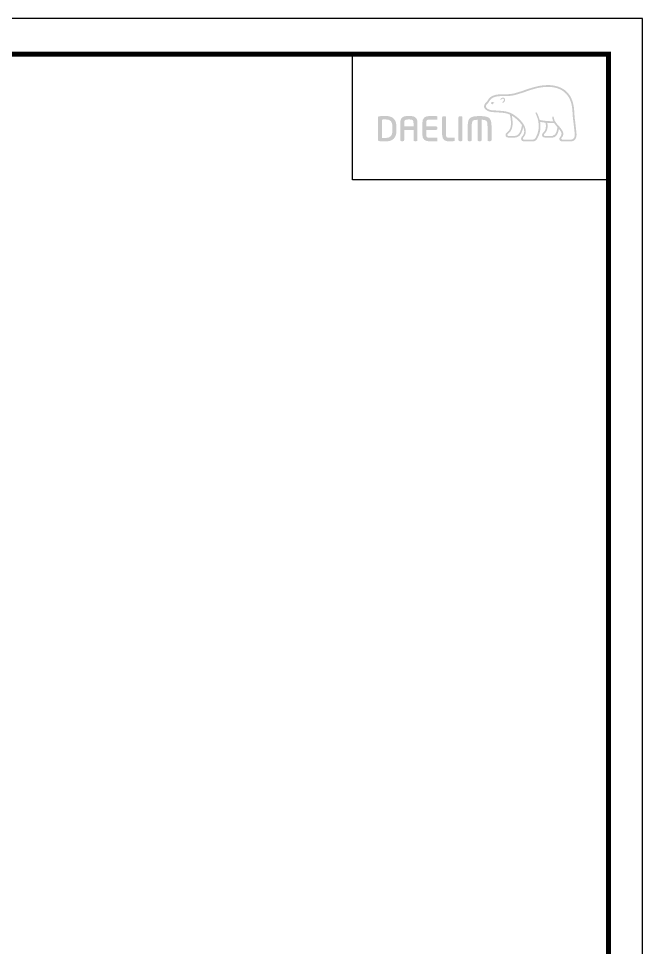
# Model space of a CAD drawing. Extents: x 2474 to 3422, y 0 to 695.
# Drawn here: x 3139.5 to 3422, y 273.7 to 694.5 of the extents above; entities that cross this region are included whole.
import ezdxf

# ---------------------------------------------------------------- set-up
doc = ezdxf.new("R2010")
doc.units = 0
doc.header["$LTSCALE"] = 10
doc.header["$MEASUREMENT"] = 0
doc.layers.get('0').update_dxf_attribs({"linetype": 'CONTINUOUS'})

msp = doc.modelspace()

# ---------------------------------------------------------------- hatches: boundary and pattern name
h = msp.add_hatch(color=5)
edge = h.paths.add_edge_path()
edge.add_spline(control_points=[(3388.19, 660.86), (3384.8, 664.67), (3379.51, 664.71), (3375.66, 664.07)], knot_values=[4, 4, 4, 4, 5, 5, 5, 5], degree=3, periodic=0)
edge.add_spline(control_points=[(3375.66, 664.07), (3373.32, 663.68), (3371.05, 662.91), (3368.86, 662.17)], knot_values=[5, 5, 5, 5, 6, 6, 6, 6], degree=3, periodic=0)
edge.add_spline(control_points=[(3368.86, 662.17), (3367.05, 661.54), (3365.15, 660.9), (3363.26, 660.48)], knot_values=[6, 6, 6, 6, 7, 7, 7, 7], degree=3, periodic=0)
edge.add_spline(control_points=[(3363.26, 660.48), (3361.95, 660.21), (3360.29, 660.2), (3358.83, 660.19)], knot_values=[7, 7, 7, 7, 8, 8, 8, 8], degree=3, periodic=0)
edge.add_spline(control_points=[(3358.83, 660.19), (3358.83, 660.19), (3357.44, 660.17), (3357.44, 660.17)], knot_values=[8.00001, 8.00001, 8.00001, 8.00001, 9, 9, 9, 9], degree=3, periodic=0)
edge.add_spline(control_points=[(3357.44, 660.17), (3354.7, 660.1), (3352.83, 659.16), (3351.9, 657.36)], knot_values=[9, 9, 9, 9, 10, 10, 10, 10], degree=3, periodic=0)
edge.add_spline(control_points=[(3351.9, 657.36), (3351.9, 657.36), (3351.85, 657.28), (3351.85, 657.28)], knot_values=[10.00001, 10.00001, 10.00001, 10.00001, 11, 11, 11, 11], degree=3, periodic=0)
edge.add_spline(control_points=[(3351.85, 657.28), (3351.7, 657.02), (3351.5, 656.79), (3351.26, 656.57)], knot_values=[11, 11, 11, 11, 12, 12, 12, 12], degree=3, periodic=0)
edge.add_spline(control_points=[(3351.26, 656.57), (3351.01, 656.32), (3350.75, 656.07), (3350.57, 655.74)], knot_values=[12, 12, 12, 12, 13, 13, 13, 13], degree=3, periodic=0)
edge.add_spline(control_points=[(3350.57, 655.74), (3350.22, 655.13), (3350.19, 654.5), (3350.49, 653.93)], knot_values=[13, 13, 13, 13, 14, 14, 14, 14], degree=3, periodic=0)
edge.add_spline(control_points=[(3350.49, 653.93), (3351.07, 652.83), (3352.73, 652.25), (3353.72, 652.17), (3353.72, 652.17), (3355.19, 652.08), (3355.19, 652.08)], knot_values=[14, 14, 14, 14, 15, 15, 15, 16, 16, 16, 16], degree=3, periodic=0)
edge.add_spline(control_points=[(3355.19, 652.08), (3356.75, 651.99), (3358.7, 651.88), (3359.86, 651.67)], knot_values=[16, 16, 16, 16, 17, 17, 17, 17], degree=3, periodic=0)
edge.add_spline(control_points=[(3359.86, 651.67), (3360.59, 651.54), (3361.3, 651.31), (3361.95, 651.01)], knot_values=[17, 17, 17, 17, 18, 18, 18, 18], degree=3, periodic=0)
edge.add_spline(control_points=[(3361.95, 651.01), (3361.99, 650.94), (3362.57, 648.8), (3362.45, 646.44)], knot_values=[18, 18, 18, 18, 19, 19, 19, 19], degree=3, periodic=0)
edge.add_spline(control_points=[(3362.45, 646.44), (3362.35, 644.29), (3361.39, 643.55), (3360.72, 643)], knot_values=[19, 19, 19, 19, 20, 20, 20, 20], degree=3, periodic=0)
edge.add_spline(control_points=[(3360.72, 643), (3360.71, 642.99), (3360.05, 642.48), (3360.01, 641.84)], knot_values=[20, 20, 20, 20, 21, 21, 21, 21], degree=3, periodic=0)
edge.add_spline(control_points=[(3360.01, 641.84), (3359.97, 641.49), (3360.07, 641.18), (3360.27, 640.97)], knot_values=[21, 21, 21, 21, 22, 22, 22, 22], degree=3, periodic=0)
edge.add_spline(control_points=[(3360.27, 640.97), (3360.5, 640.72), (3360.84, 640.6), (3361.28, 640.6), (3361.28, 640.6), (3364.25, 640.6), (3364.25, 640.6)], knot_values=[22, 22, 22, 22, 23, 23, 23, 24, 24, 24, 24], degree=3, periodic=0)
edge.add_spline(control_points=[(3364.25, 640.6), (3366.69, 640.6), (3367.72, 643.44), (3367.97, 645.43)], knot_values=[24, 24, 24, 24, 25, 25, 25, 25], degree=3, periodic=0)
edge.add_spline(control_points=[(3367.97, 645.43), (3368.69, 644.01), (3368.68, 642.4), (3367.76, 641.38)], knot_values=[25, 25, 25, 25, 26, 26, 26, 26], degree=3, periodic=0)
edge.add_spline(control_points=[(3367.76, 641.38), (3367.76, 641.38), (3366.97, 640.65), (3367.06, 639.95)], knot_values=[26.00001, 26.00001, 26.00001, 26.00001, 27, 27, 27, 27], degree=3, periodic=0)
edge.add_spline(control_points=[(3367.06, 639.95), (3367.13, 639.2), (3367.75, 638.91), (3368.25, 638.91), (3368.25, 638.91), (3372.48, 638.91), (3372.48, 638.91)], knot_values=[27, 27, 27, 27, 28, 28, 28, 29, 29, 29, 29], degree=3, periodic=0)
edge.add_spline(control_points=[(3372.48, 638.91), (3373.23, 638.91), (3373.82, 639.25), (3374.22, 639.89)], knot_values=[29, 29, 29, 29, 30, 30, 30, 30], degree=3, periodic=0)
edge.add_spline(control_points=[(3374.22, 639.89), (3375.95, 642.74), (3376.03, 645.54), (3375.66, 647.73)], knot_values=[30, 30, 30, 30, 31, 31, 31, 31], degree=3, periodic=0)
edge.add_spline(control_points=[(3375.66, 647.73), (3376.17, 647.62), (3377.04, 647.46), (3378.09, 647.35)], knot_values=[31, 31, 31, 31, 32, 32, 32, 32], degree=3, periodic=0)
edge.add_spline(control_points=[(3378.09, 647.35), (3378.15, 647.05), (3378.27, 646.39), (3378.27, 646.39)], knot_values=[32, 32, 32, 32, 33, 33, 33, 33], degree=3, periodic=0)
edge.add_spline(control_points=[(3378.27, 646.39), (3378.3, 646.13), (3378.3, 645.91), (3378.3, 645.69)], knot_values=[33, 33, 33, 33, 34, 34, 34, 34], degree=3, periodic=0)
edge.add_spline(control_points=[(3378.3, 645.69), (3378.3, 644.05), (3377.57, 643.34), (3377.16, 642.94)], knot_values=[34, 34, 34, 34, 35, 35, 35, 35], degree=3, periodic=0)
edge.add_spline(control_points=[(3377.16, 642.94), (3377.15, 642.94), (3376.59, 642.38), (3376.53, 641.9)], knot_values=[35, 35, 35, 35, 36, 36, 36, 36], degree=3, periodic=0)
edge.add_spline(control_points=[(3376.53, 641.9), (3376.53, 641.9), (3376.41, 641.41), (3376.83, 640.98)], knot_values=[36.00001, 36.00001, 36.00001, 36.00001, 37, 37, 37, 37], degree=3, periodic=0)
edge.add_spline(control_points=[(3376.83, 640.98), (3377.07, 640.73), (3377.45, 640.6), (3377.95, 640.6), (3377.95, 640.6), (3381.23, 640.6), (3381.23, 640.6)], knot_values=[37, 37, 37, 37, 38, 38, 38, 39, 39, 39, 39], degree=3, periodic=0)
edge.add_spline(control_points=[(3381.23, 640.6), (3383.33, 640.6), (3383.97, 643.2), (3384.18, 644.53)], knot_values=[39, 39, 39, 39, 40, 40, 40, 40], degree=3, periodic=0)
edge.add_spline(control_points=[(3384.18, 644.53), (3384.56, 644.06), (3384.98, 643.49), (3385.24, 642.94)], knot_values=[40, 40, 40, 40, 41, 41, 41, 41], degree=3, periodic=0)
edge.add_spline(control_points=[(3385.24, 642.94), (3385.41, 642.57), (3385.44, 642.16), (3385.31, 641.77)], knot_values=[41, 41, 41, 41, 42, 42, 42, 42], degree=3, periodic=0)
edge.add_spline(control_points=[(3385.31, 641.77), (3385.1, 641.08), (3384.21, 640.58), (3384.4, 639.74)], knot_values=[42, 42, 42, 42, 43, 43, 43, 43], degree=3, periodic=0)
edge.add_spline(control_points=[(3384.4, 639.74), (3384.55, 639.1), (3385.09, 638.91), (3385.65, 638.91), (3385.65, 638.91), (3389.86, 638.91), (3389.86, 638.91)], knot_values=[43, 43, 43, 43, 44, 44, 44, 45, 45, 45, 45], degree=3, periodic=0)
edge.add_spline(control_points=[(3389.86, 638.91), (3389.89, 638.91), (3390.74, 638.9), (3391.41, 639.62)], knot_values=[45, 45, 45, 45, 46, 46, 46, 46], degree=3, periodic=0)
edge.add_spline(control_points=[(3391.41, 639.62), (3392.05, 640.3), (3392.29, 641.31), (3392.14, 642.72)], knot_values=[46, 46, 46, 46, 47, 47, 47, 47], degree=3, periodic=0)
edge.add_spline(control_points=[(3392.14, 642.72), (3392.14, 642.72), (3391.51, 648.24), (3391.51, 648.24)], knot_values=[0, 0, 0, 0, 1, 1, 1, 1], degree=3, periodic=0)
edge.add_spline(control_points=[(3391.51, 648.24), (3391.27, 649.84), (3391.24, 650.7), (3391.2, 651.55), (3391.2, 651.55), (3391.04, 653.72), (3391.04, 653.72)], knot_values=[1, 1, 1, 1, 2, 2, 2, 3, 3, 3, 3], degree=3, periodic=0)
edge.add_spline(control_points=[(3391.04, 653.72), (3390.72, 656.7), (3389.76, 659.1), (3388.19, 660.86)], knot_values=[3, 3, 3, 3, 4, 4, 4, 4], degree=3, periodic=0)
edge = h.paths.add_edge_path(flags=16)
edge.add_spline(control_points=[(3363.43, 659.7), (3365.38, 660.12), (3367.29, 660.77), (3369.13, 661.4)], knot_values=[31, 31, 31, 31, 32, 32, 32, 32], degree=3, periodic=0)
edge.add_spline(control_points=[(3369.13, 661.4), (3371.28, 662.14), (3373.51, 662.9), (3375.8, 663.28)], knot_values=[32, 32, 32, 32, 33, 33, 33, 33], degree=3, periodic=0)
edge.add_spline(control_points=[(3375.8, 663.28), (3379.44, 663.88), (3384.44, 663.85), (3387.58, 660.32)], knot_values=[33, 33, 33, 33, 34, 34, 34, 34], degree=3, periodic=0)
edge.add_spline(control_points=[(3387.58, 660.32), (3389.03, 658.69), (3389.93, 656.44), (3390.23, 653.64), (3390.23, 653.64), (3390.39, 651.51), (3390.39, 651.51)], knot_values=[34, 34, 34, 34, 35, 35, 35, 36, 36, 36, 36], degree=3, periodic=0)
edge.add_spline(control_points=[(3390.39, 651.51), (3390.43, 650.65), (3390.48, 649.76), (3390.7, 648.13), (3390.7, 648.13), (3391.33, 642.63), (3391.33, 642.63)], knot_values=[36, 36, 36, 36, 37, 37, 37, 38, 38, 38, 38], degree=3, periodic=0)
edge.add_spline(control_points=[(3391.33, 642.63), (3391.44, 641.49), (3391.27, 640.67), (3390.83, 640.18)], knot_values=[38, 38, 38, 38, 39, 39, 39, 39], degree=3, periodic=0)
edge.add_spline(control_points=[(3390.83, 640.18), (3390.42, 639.72), (3389.89, 639.71), (3389.86, 639.71), (3389.86, 639.71), (3385.72, 639.71), (3385.72, 639.71)], knot_values=[0, 0, 0, 0, 1, 1, 1, 2, 2, 2, 2], degree=3, periodic=0)
edge.add_spline(control_points=[(3385.72, 639.71), (3385.46, 639.71), (3385.27, 639.82), (3385.27, 640.12)], knot_values=[2, 2, 2, 2, 3, 3, 3, 3], degree=3, periodic=0)
edge.add_spline(control_points=[(3385.27, 640.12), (3385.27, 640.55), (3385.82, 640.91), (3386.03, 641.46)], knot_values=[3, 3, 3, 3, 4, 4, 4, 4], degree=3, periodic=0)
edge.add_spline(control_points=[(3386.03, 641.46), (3386.26, 642.06), (3386.24, 642.71), (3385.97, 643.29)], knot_values=[4, 4, 4, 4, 5, 5, 5, 5], degree=3, periodic=0)
edge.add_spline(control_points=[(3385.97, 643.29), (3385.48, 644.33), (3384.74, 645.15), (3384.04, 645.95)], knot_values=[5, 5, 5, 5, 6, 6, 6, 6], degree=3, periodic=0)
edge.add_spline(control_points=[(3384.04, 645.95), (3383.03, 647.08), (3381.95, 648.16), (3381.88, 649.71)], knot_values=[6, 6, 6, 6, 7, 7, 7, 7], degree=3, periodic=0)
edge.add_spline(control_points=[(3381.88, 649.71), (3381.86, 649.93), (3381.77, 650.15), (3381.54, 650.14)], knot_values=[7, 7, 7, 7, 8, 8, 8, 8], degree=3, periodic=0)
edge.add_spline(control_points=[(3381.54, 650.14), (3381.32, 650.13), (3381.17, 649.93), (3381.18, 649.65)], knot_values=[8, 8, 8, 8, 9, 9, 9, 9], degree=3, periodic=0)
edge.add_spline(control_points=[(3381.18, 649.65), (3381.23, 649.06), (3381.38, 648.52), (3381.59, 648.03)], knot_values=[9, 9, 9, 9, 10, 10, 10, 10], degree=3, periodic=0)
edge.add_spline(control_points=[(3381.59, 648.03), (3378.86, 647.91), (3376.12, 648.45), (3375.47, 648.59)], knot_values=[10, 10, 10, 10, 11, 11, 11, 11], degree=3, periodic=0)
edge.add_spline(control_points=[(3375.47, 648.59), (3374.99, 650.54), (3374.2, 651.8), (3374.19, 651.83)], knot_values=[11, 11, 11, 11, 12, 12, 12, 12], degree=3, periodic=0)
edge.add_spline(control_points=[(3374.19, 651.83), (3374.07, 652.03), (3373.86, 652.09), (3373.71, 652)], knot_values=[12, 12, 12, 12, 13, 13, 13, 13], degree=3, periodic=0)
edge.add_spline(control_points=[(3373.71, 652), (3373.55, 651.9), (3373.51, 651.67), (3373.63, 651.48)], knot_values=[13, 13, 13, 13, 14, 14, 14, 14], degree=3, periodic=0)
edge.add_spline(control_points=[(3373.63, 651.48), (3373.66, 651.42), (3376.91, 645.91), (3373.53, 640.3)], knot_values=[14, 14, 14, 14, 15, 15, 15, 15], degree=3, periodic=0)
edge.add_spline(control_points=[(3373.53, 640.3), (3373.29, 639.9), (3372.95, 639.71), (3372.48, 639.71), (3372.48, 639.71), (3368.27, 639.71), (3368.27, 639.71)], knot_values=[15, 15, 15, 15, 16, 16, 16, 17, 17, 17, 17], degree=3, periodic=0)
edge.add_spline(control_points=[(3368.27, 639.71), (3368.1, 639.71), (3367.84, 639.83), (3367.84, 640.12)], knot_values=[17, 17, 17, 17, 18, 18, 18, 18], degree=3, periodic=0)
edge.add_spline(control_points=[(3367.84, 640.12), (3367.84, 640.41), (3368.25, 640.84), (3368.25, 640.84)], knot_values=[18, 18, 18, 18, 19, 19, 19, 19], degree=3, periodic=0)
edge.add_spline(control_points=[(3368.25, 640.84), (3369.94, 642.74), (3369.09, 645.69), (3367.45, 647.64)], knot_values=[19, 19, 19, 19, 20, 20, 20, 20], degree=3, periodic=0)
edge.add_spline(control_points=[(3367.45, 647.64), (3365.87, 649.52), (3363.29, 651.88), (3359.99, 652.47)], knot_values=[20, 20, 20, 20, 21, 21, 21, 21], degree=3, periodic=0)
edge.add_spline(control_points=[(3359.99, 652.47), (3358.8, 652.68), (3356.82, 652.8), (3355.23, 652.89), (3355.23, 652.89), (3353.78, 652.97), (3353.78, 652.97)], knot_values=[21, 21, 21, 21, 22, 22, 22, 23, 23, 23, 23], degree=3, periodic=0)
edge.add_spline(control_points=[(3353.78, 652.97), (3352.97, 653.04), (3351.63, 653.53), (3351.21, 654.31)], knot_values=[23, 23, 23, 23, 24, 24, 24, 24], degree=3, periodic=0)
edge.add_spline(control_points=[(3351.21, 654.31), (3351.03, 654.63), (3351.05, 654.97), (3351.29, 655.33)], knot_values=[24, 24, 24, 24, 25, 25, 25, 25], degree=3, periodic=0)
edge.add_spline(control_points=[(3351.29, 655.33), (3351.42, 655.57), (3351.63, 655.78), (3351.85, 656)], knot_values=[25, 25, 25, 25, 26, 26, 26, 26], degree=3, periodic=0)
edge.add_spline(control_points=[(3351.85, 656), (3352.1, 656.26), (3352.35, 656.52), (3352.56, 656.88)], knot_values=[26, 26, 26, 26, 27, 27, 27, 27], degree=3, periodic=0)
edge.add_spline(control_points=[(3352.56, 656.88), (3352.56, 656.88), (3352.62, 656.99), (3352.62, 656.99)], knot_values=[27.00001, 27.00001, 27.00001, 27.00001, 28, 28, 28, 28], degree=3, periodic=0)
edge.add_spline(control_points=[(3352.62, 656.99), (3353.42, 658.51), (3355.04, 659.3), (3357.47, 659.37)], knot_values=[28, 28, 28, 28, 29, 29, 29, 29], degree=3, periodic=0)
edge.add_spline(control_points=[(3357.47, 659.37), (3357.47, 659.37), (3358.83, 659.38), (3358.83, 659.38)], knot_values=[29.00001, 29.00001, 29.00001, 29.00001, 30, 30, 30, 30], degree=3, periodic=0)
edge.add_spline(control_points=[(3358.83, 659.38), (3360.32, 659.39), (3362.03, 659.4), (3363.43, 659.7)], knot_values=[30, 30, 30, 30, 31, 31, 31, 31], degree=3, periodic=0)
edge = h.paths.add_edge_path(flags=0)
edge.add_spline(control_points=[(3359.42, 658.56), (3359.7, 658.35), (3359.88, 658.04), (3359.84, 657.66)], knot_values=[8, 8, 8, 8, 9, 9, 9, 9], degree=3, periodic=0)
edge.add_spline(control_points=[(3359.84, 657.66), (3359.78, 657.12), (3359.31, 656.53), (3358.96, 656.35)], knot_values=[7, 7, 7, 7, 8, 8, 8, 8], degree=3, periodic=0)
edge.add_spline(control_points=[(3358.96, 656.35), (3358.83, 656.31), (3358.67, 656.33), (3358.63, 656.46)], knot_values=[6, 6, 6, 6, 7, 7, 7, 7], degree=3, periodic=0)
edge.add_spline(control_points=[(3358.63, 656.46), (3358.57, 656.58), (3358.64, 656.73), (3358.76, 656.8)], knot_values=[5, 5, 5, 5, 6, 6, 6, 6], degree=3, periodic=0)
edge.add_spline(control_points=[(3358.76, 656.8), (3358.96, 656.92), (3359.25, 657.31), (3359.29, 657.65)], knot_values=[4, 4, 4, 4, 5, 5, 5, 5], degree=3, periodic=0)
edge.add_spline(control_points=[(3359.29, 657.65), (3359.31, 657.85), (3359.25, 658.01), (3359.09, 658.13)], knot_values=[3, 3, 3, 3, 4, 4, 4, 4], degree=3, periodic=0)
edge.add_spline(control_points=[(3359.09, 658.13), (3358.65, 658.44), (3358.15, 657.84), (3358.1, 657.79)], knot_values=[2, 2, 2, 2, 3, 3, 3, 3], degree=3, periodic=0)
edge.add_spline(control_points=[(3358.1, 657.79), (3358, 657.69), (3357.84, 657.66), (3357.76, 657.75)], knot_values=[1, 1, 1, 1, 2, 2, 2, 2], degree=3, periodic=0)
edge.add_spline(control_points=[(3357.76, 657.75), (3357.64, 657.84), (3357.66, 658), (3357.76, 658.11)], knot_values=[0, 0, 0, 0, 1, 1, 1, 1], degree=3, periodic=0)
edge.add_spline(control_points=[(3357.76, 658.11), (3358.02, 658.4), (3358.76, 659.02), (3359.42, 658.56)], knot_values=[9, 9, 9, 9, 10, 10, 10, 10], degree=3, periodic=0)
edge = h.paths.add_edge_path(flags=16)
edge.add_spline(control_points=[(3363.21, 646.41), (3363.29, 648.11), (3363.04, 649.67), (3362.85, 650.54), (3362.85, 650.54), (3365.5, 649.02), (3367.43, 646.31)], knot_values=[5, 5, 5, 5, 6, 6, 6, 7, 7, 7, 7], degree=3, periodic=0)
edge.add_spline(control_points=[(3367.43, 646.31), (3367.29, 645.15), (3366.64, 641.36), (3364.25, 641.36), (3364.25, 641.36), (3361.28, 641.36), (3361.28, 641.36)], knot_values=[0, 0, 0, 0, 1, 1, 1, 2, 2, 2, 2], degree=3, periodic=0)
edge.add_spline(control_points=[(3361.28, 641.36), (3361.05, 641.36), (3360.8, 641.54), (3360.8, 641.83)], knot_values=[2, 2, 2, 2, 3, 3, 3, 3], degree=3, periodic=0)
edge.add_spline(control_points=[(3360.8, 641.83), (3360.8, 642.11), (3361.17, 642.4), (3361.21, 642.41)], knot_values=[3, 3, 3, 3, 4, 4, 4, 4], degree=3, periodic=0)
edge.add_spline(control_points=[(3361.21, 642.41), (3361.95, 643.01), (3363.08, 643.92), (3363.21, 646.41)], knot_values=[4, 4, 4, 4, 5, 5, 5, 5], degree=3, periodic=0)
edge = h.paths.add_edge_path(flags=0)
edge.add_spline(control_points=[(3354.87, 656.52), (3354.87, 656.52), (3354.97, 656.48), (3354.83, 656.32)], knot_values=[1.00001, 1.00001, 1.00001, 1.00001, 2, 2, 2, 2], degree=3, periodic=0)
edge.add_spline(control_points=[(3354.83, 656.32), (3354.47, 655.81), (3354.11, 655.7), (3354.11, 655.7)], knot_values=[2, 2, 2, 2, 2.99999, 2.99999, 2.99999, 2.99999], degree=3, periodic=0)
edge.add_spline(control_points=[(3354.11, 655.7), (3354.11, 655.7), (3353.84, 655.61), (3353.69, 655.79)], knot_values=[3.00001, 3.00001, 3.00001, 3.00001, 4, 4, 4, 4], degree=3, periodic=0)
edge.add_spline(control_points=[(3353.69, 655.79), (3353.38, 656.15), (3353.37, 656.35), (3353.37, 656.35), (3353.37, 656.35), (3353.34, 656.5), (3353.49, 656.54)], knot_values=[4, 4, 4, 4, 5, 5, 5, 6, 6, 6, 6], degree=3, periodic=0)
edge.add_spline(control_points=[(3354.87, 656.52), (3354.11, 656.82), (3353.49, 656.54), (3353.49, 656.54)], knot_values=[0.00001, 0.00001, 0.00001, 0.00001, 1, 1, 1, 1], degree=3, periodic=0)
edge = h.paths.add_edge_path(flags=16)
edge.add_spline(control_points=[(3378.9, 647.29), (3379.83, 647.22), (3380.99, 647.18), (3381.99, 647.24)], knot_values=[6, 6, 6, 6, 7, 7, 7, 7], degree=3, periodic=0)
edge.add_spline(control_points=[(3381.99, 647.24), (3382.37, 646.64), (3383, 645.89), (3383.49, 645.33)], knot_values=[7, 7, 7, 7, 8, 8, 8, 8], degree=3, periodic=0)
edge.add_spline(control_points=[(3383.49, 645.33), (3383.48, 645.28), (3383.23, 641.36), (3381.23, 641.36)], knot_values=[9, 9, 9, 9, 10, 10, 10, 10], degree=3, periodic=0)
edge.add_spline(control_points=[(3381.23, 641.36), (3381.23, 641.36), (3377.85, 641.36), (3377.85, 641.36)], knot_values=[0, 0, 0, 0, 1, 1, 1, 1], degree=3, periodic=0)
edge.add_spline(control_points=[(3377.85, 641.36), (3377.59, 641.36), (3377.39, 641.57), (3377.39, 641.83)], knot_values=[1, 1, 1, 1, 2, 2, 2, 2], degree=3, periodic=0)
edge.add_spline(control_points=[(3377.39, 641.83), (3377.39, 642.08), (3377.67, 642.39), (3377.69, 642.4)], knot_values=[2, 2, 2, 2, 3, 3, 3, 3], degree=3, periodic=0)
edge.add_spline(control_points=[(3377.69, 642.4), (3378.38, 643.07), (3379.08, 643.98), (3379.08, 645.68)], knot_values=[3, 3, 3, 3, 4, 4, 4, 4], degree=3, periodic=0)
edge.add_spline(control_points=[(3379.08, 645.68), (3379.08, 645.92), (3379.07, 646.19), (3379.03, 646.47)], knot_values=[4, 4, 4, 4, 5, 5, 5, 5], degree=3, periodic=0)
edge.add_spline(control_points=[(3379.03, 646.47), (3379.03, 646.47), (3378.94, 646.96), (3378.9, 647.29)], knot_values=[5.00001, 5.00001, 5.00001, 5.00001, 6, 6, 6, 6], degree=3, periodic=0)
h = msp.add_hatch(color=5)
edge = h.paths.add_edge_path()
edge.add_spline(control_points=[(3310.58, 645.62), (3310.58, 648.74), (3308.92, 650.39), (3305.78, 650.39)], knot_values=[7, 7, 7, 7, 8, 8, 8, 8], degree=3, periodic=0)
edge.add_spline(control_points=[(3305.78, 650.39), (3304.63, 650.39), (3303.17, 650.32), (3302.69, 650.24)], knot_values=[0, 0, 0, 0, 1, 1, 1, 1], degree=3, periodic=0)
edge.add_spline(control_points=[(3302.69, 650.24), (3302.4, 650.19), (3302.2, 649.97), (3302.2, 649.67), (3302.2, 649.67), (3302.2, 639.59), (3302.2, 639.59)], knot_values=[1, 1, 1, 1, 2, 2, 2, 3, 3, 3, 3], degree=3, periodic=0)
edge.add_spline(control_points=[(3302.2, 639.59), (3302.2, 639.28), (3302.4, 639.07), (3302.71, 639)], knot_values=[3, 3, 3, 3, 4, 4, 4, 4], degree=3, periodic=0)
edge.add_spline(control_points=[(3302.71, 639), (3303.17, 638.94), (3304.62, 638.87), (3305.78, 638.87)], knot_values=[4, 4, 4, 4, 5, 5, 5, 5], degree=3, periodic=0)
edge.add_spline(control_points=[(3305.78, 638.87), (3308.92, 638.87), (3310.58, 640.52), (3310.58, 643.63), (3310.58, 643.63), (3310.58, 645.62), (3310.58, 645.62)], knot_values=[5, 5, 5, 5, 6, 6, 6, 7, 7, 7, 7], degree=3, periodic=0)
edge = h.paths.add_edge_path(flags=16)
edge.add_spline(control_points=[(3305.77, 648.83), (3307.86, 648.83), (3308.79, 647.84), (3308.79, 645.62), (3308.79, 645.62), (3308.79, 645.13), (3308.79, 644.63)], knot_values=[4, 4, 4, 4, 5, 5, 5, 5.5, 5.5, 5.5, 5.5], degree=3, periodic=0)
edge.add_spline(control_points=[(3308.79, 644.63), (3308.79, 644.13), (3308.79, 643.63), (3308.79, 643.63)], knot_values=[5.5, 5.5, 5.5, 5.5, 6, 6, 6, 6], degree=3, periodic=0)
edge.add_spline(control_points=[(3308.79, 643.63), (3308.79, 641.47), (3307.8, 640.42), (3305.78, 640.42)], knot_values=[0, 0, 0, 0, 1, 1, 1, 1], degree=3, periodic=0)
edge.add_spline(control_points=[(3305.78, 640.42), (3305.78, 640.42), (3304.38, 640.44), (3304.02, 640.46), (3304.02, 640.46), (3304.02, 648.75), (3304.02, 648.75)], knot_values=[1.00001, 1.00001, 1.00001, 1.00001, 2, 2, 2, 3, 3, 3, 3], degree=3, periodic=0)
edge.add_spline(control_points=[(3304.02, 648.75), (3304.75, 648.82), (3305.77, 648.83), (3305.77, 648.83)], knot_values=[3, 3, 3, 3, 4, 4, 4, 4], degree=3, periodic=0)
h = msp.add_hatch(color=5)
edge = h.paths.add_edge_path()
edge.add_spline(control_points=[(3320.14, 647.14), (3320.14, 649.39), (3319.06, 650.39), (3316.66, 650.39)], knot_values=[13, 13, 13, 13, 14, 14, 14, 14], degree=3, periodic=0)
edge.add_spline(control_points=[(3316.66, 650.39), (3316.66, 650.39), (3315.78, 650.39), (3315.78, 650.39)], knot_values=[0.00001, 0.00001, 0.00001, 0.00001, 1, 1, 1, 1], degree=3, periodic=0)
edge.add_spline(control_points=[(3315.78, 650.39), (3313.37, 650.39), (3312.31, 649.39), (3312.31, 647.14), (3312.31, 647.14), (3312.31, 639.46), (3312.31, 639.46)], knot_values=[1, 1, 1, 1, 2, 2, 2, 3, 3, 3, 3], degree=3, periodic=0)
edge.add_spline(control_points=[(3312.31, 639.46), (3312.31, 639.19), (3312.52, 638.97), (3312.79, 638.97)], knot_values=[3, 3, 3, 3, 4, 4, 4, 4], degree=3, periodic=0)
edge.add_spline(control_points=[(3312.79, 638.97), (3312.79, 638.97), (3313.63, 638.97), (3313.63, 638.97)], knot_values=[4.00001, 4.00001, 4.00001, 4.00001, 5, 5, 5, 5], degree=3, periodic=0)
edge.add_spline(control_points=[(3313.63, 638.97), (3313.91, 638.97), (3314.11, 639.23), (3314.11, 639.46), (3314.11, 639.46), (3314.11, 640.57), (3314.11, 641.69)], knot_values=[5, 5, 5, 5, 6, 6, 6, 6.5, 6.5, 6.5, 6.5], degree=3, periodic=0)
edge.add_spline(control_points=[(3314.11, 641.69), (3314.11, 642.82), (3314.11, 643.97), (3314.11, 644.06), (3314.11, 644.06), (3318.34, 644.06), (3318.34, 644.06)], knot_values=[6.5, 6.5, 6.5, 6.5, 7, 7, 7, 8, 8, 8, 8], degree=3, periodic=0)
edge.add_spline(control_points=[(3318.34, 644.06), (3318.34, 643.88), (3318.34, 639.46), (3318.34, 639.46)], knot_values=[8, 8, 8, 8, 9, 9, 9, 9], degree=3, periodic=0)
edge.add_spline(control_points=[(3318.34, 639.46), (3318.34, 639.18), (3318.56, 638.97), (3318.82, 638.97)], knot_values=[9, 9, 9, 9, 10, 10, 10, 10], degree=3, periodic=0)
edge.add_spline(control_points=[(3318.82, 638.97), (3318.82, 638.97), (3319.66, 638.97), (3319.66, 638.97)], knot_values=[10.00001, 10.00001, 10.00001, 10.00001, 11, 11, 11, 11], degree=3, periodic=0)
edge.add_spline(control_points=[(3319.66, 638.97), (3319.95, 638.97), (3320.14, 639.24), (3320.14, 639.46), (3320.14, 639.46), (3320.14, 647.14), (3320.14, 647.14)], knot_values=[11, 11, 11, 11, 12, 12, 12, 13, 13, 13, 13], degree=3, periodic=0)
edge = h.paths.add_edge_path(flags=16)
edge.add_spline(control_points=[(3314.11, 647.14), (3314.11, 648.57), (3314.51, 648.8), (3315.78, 648.8)], knot_values=[2, 2, 2, 2, 3, 3, 3, 3], degree=3, periodic=0)
edge.add_spline(control_points=[(3315.78, 648.8), (3315.78, 648.8), (3316.66, 648.8), (3316.66, 648.8)], knot_values=[3.00001, 3.00001, 3.00001, 3.00001, 4, 4, 4, 4], degree=3, periodic=0)
edge.add_spline(control_points=[(3316.66, 648.8), (3317.93, 648.8), (3318.34, 648.57), (3318.34, 647.14)], knot_values=[4, 4, 4, 4, 5, 5, 5, 5], degree=3, periodic=0)
edge.add_spline(control_points=[(3318.34, 647.14), (3318.34, 647.14), (3318.34, 645.78), (3318.34, 645.64)], knot_values=[5.00001, 5.00001, 5.00001, 5.00001, 6, 6, 6, 6], degree=3, periodic=0)
edge.add_spline(control_points=[(3318.34, 645.64), (3318.34, 645.64), (3314.11, 645.64), (3314.11, 645.64)], knot_values=[0, 0, 0, 0, 1, 1, 1, 1], degree=3, periodic=0)
edge.add_spline(control_points=[(3314.11, 645.64), (3314.11, 645.78), (3314.11, 647.14), (3314.11, 647.14)], knot_values=[1, 1, 1, 1, 2, 2, 2, 2], degree=3, periodic=0)
h = msp.add_hatch(color=5)
edge = h.paths.add_edge_path()
edge.add_spline(control_points=[(3324.17, 645.62), (3324.17, 645.77), (3324.17, 647.45), (3324.17, 647.45)], knot_values=[14, 14, 14, 14, 15, 15, 15, 15], degree=3, periodic=0)
edge.add_spline(control_points=[(3324.17, 647.45), (3324.17, 648.3), (3324.17, 648.77), (3325.84, 648.77), (3325.84, 648.77), (3326.66, 648.77), (3327.49, 648.77)], knot_values=[15, 15, 15, 15, 16, 16, 16, 16.5, 16.5, 16.5, 16.5], degree=3, periodic=0)
edge.add_spline(control_points=[(3327.49, 648.77), (3328.32, 648.77), (3329.15, 648.76), (3329.15, 648.76), (3329.15, 648.76), (3329.15, 649.14), (3329.15, 649.51)], knot_values=[16.5, 16.5, 16.5, 16.5, 17, 17, 17, 17.5, 17.5, 17.5, 17.5], degree=3, periodic=0)
edge.add_spline(control_points=[(3329.15, 649.51), (3329.15, 649.89), (3329.15, 650.27), (3329.15, 650.27)], knot_values=[17.5, 17.5, 17.5, 17.5, 18, 18, 18, 18], degree=3, periodic=0)
edge.add_spline(control_points=[(3329.15, 650.27), (3329.15, 650.27), (3328.81, 650.3), (3328.81, 650.3)], knot_values=[18.00001, 18.00001, 18.00001, 18.00001, 19, 19, 19, 19], degree=3, periodic=0)
edge.add_spline(control_points=[(3328.81, 650.3), (3328.14, 650.35), (3326.66, 650.39), (3325.82, 650.39)], knot_values=[19, 19, 19, 19, 20, 20, 20, 20], degree=3, periodic=0)
edge.add_spline(control_points=[(3325.82, 650.39), (3323.49, 650.39), (3322.36, 649.43), (3322.36, 647.45)], knot_values=[20, 20, 20, 20, 21, 21, 21, 21], degree=3, periodic=0)
edge.add_spline(control_points=[(3322.36, 647.45), (3322.36, 647.45), (3322.36, 641.8), (3322.36, 641.8)], knot_values=[0, 0, 0, 0, 1, 1, 1, 1], degree=3, periodic=0)
edge.add_spline(control_points=[(3322.36, 641.8), (3322.36, 639.82), (3323.49, 638.87), (3325.82, 638.87)], knot_values=[1, 1, 1, 1, 2, 2, 2, 2], degree=3, periodic=0)
edge.add_spline(control_points=[(3325.82, 638.87), (3326.85, 638.87), (3328.24, 638.89), (3328.81, 638.94)], knot_values=[2, 2, 2, 2, 3, 3, 3, 3], degree=3, periodic=0)
edge.add_spline(control_points=[(3328.81, 638.94), (3328.81, 638.94), (3329.07, 638.96), (3329.07, 638.96)], knot_values=[3.00001, 3.00001, 3.00001, 3.00001, 3.99999, 3.99999, 3.99999, 3.99999], degree=3, periodic=0)
edge.add_spline(control_points=[(3329.07, 638.96), (3329.07, 638.96), (3329.07, 638.96), (3329.07, 638.96), (3329.07, 638.96), (3329.15, 638.97), (3329.15, 638.97)], knot_values=[3.99999, 3.99999, 3.99999, 3.99999, 4, 4, 4, 4.99999, 4.99999, 4.99999, 4.99999], degree=3, periodic=0)
edge.add_spline(control_points=[(3329.15, 638.97), (3329.15, 638.97), (3329.15, 638.97), (3329.15, 638.97), (3329.15, 638.97), (3329.15, 639.35), (3329.15, 639.73)], knot_values=[4.99999, 4.99999, 4.99999, 4.99999, 5.25, 5.25, 5.25, 5.5, 5.5, 5.5, 5.5], degree=3, periodic=0)
edge.add_spline(control_points=[(3329.15, 639.73), (3329.15, 640.11), (3329.15, 640.49), (3329.15, 640.49), (3329.15, 640.49), (3325.84, 640.49), (3325.84, 640.49)], knot_values=[5.5, 5.5, 5.5, 5.5, 6, 6, 6, 7, 7, 7, 7], degree=3, periodic=0)
edge.add_spline(control_points=[(3325.84, 640.49), (3324.17, 640.49), (3324.17, 640.95), (3324.17, 641.8), (3324.17, 641.8), (3324.17, 643.9), (3324.17, 644.07)], knot_values=[7, 7, 7, 7, 8, 8, 8, 9, 9, 9, 9], degree=3, periodic=0)
edge.add_spline(control_points=[(3324.17, 644.07), (3324.34, 644.07), (3328.64, 644.07), (3328.64, 644.07)], knot_values=[9, 9, 9, 9, 10, 10, 10, 10], degree=3, periodic=0)
edge.add_spline(control_points=[(3328.64, 644.07), (3328.91, 644.07), (3329.15, 644.28), (3329.15, 644.55)], knot_values=[10, 10, 10, 10, 11, 11, 11, 11], degree=3, periodic=0)
edge.add_spline(control_points=[(3329.15, 644.55), (3329.15, 644.55), (3329.15, 645.11), (3329.15, 645.11)], knot_values=[11.00001, 11.00001, 11.00001, 11.00001, 12, 12, 12, 12], degree=3, periodic=0)
edge.add_spline(control_points=[(3329.15, 645.11), (3329.15, 645.4), (3328.91, 645.62), (3328.64, 645.62), (3328.64, 645.62), (3324.34, 645.62), (3324.17, 645.62)], knot_values=[12, 12, 12, 12, 13, 13, 13, 14, 14, 14, 14], degree=3, periodic=0)
h = msp.add_hatch(color=5)
edge = h.paths.add_edge_path()
edge.add_spline(control_points=[(3334.65, 640.49), (3333.11, 640.49), (3333.11, 641.07), (3333.11, 641.64), (3333.11, 641.64), (3333.11, 649.78), (3333.11, 649.78)], knot_values=[9, 9, 9, 9, 10, 10, 10, 11, 11, 11, 11], degree=3, periodic=0)
edge.add_spline(control_points=[(3333.11, 649.78), (3333.11, 650.06), (3332.88, 650.29), (3332.6, 650.29)], knot_values=[11, 11, 11, 11, 12, 12, 12, 12], degree=3, periodic=0)
edge.add_spline(control_points=[(3332.6, 650.29), (3332.6, 650.29), (3331.83, 650.29), (3331.83, 650.29)], knot_values=[12.00001, 12.00001, 12.00001, 12.00001, 12.99999, 12.99999, 12.99999, 12.99999], degree=3, periodic=0)
edge.add_spline(control_points=[(3331.83, 650.29), (3331.55, 650.29), (3331.3, 650.06), (3331.3, 649.78), (3331.3, 649.78), (3331.3, 641.8), (3331.3, 641.8)], knot_values=[0, 0, 0, 0, 1, 1, 1, 2, 2, 2, 2], degree=3, periodic=0)
edge.add_spline(control_points=[(3331.3, 641.8), (3331.3, 639.2), (3333.09, 638.87), (3334.64, 638.87)], knot_values=[2, 2, 2, 2, 3, 3, 3, 3], degree=3, periodic=0)
edge.add_spline(control_points=[(3334.64, 638.87), (3335.77, 638.87), (3336.05, 638.91), (3336.4, 638.97)], knot_values=[3, 3, 3, 3, 4, 4, 4, 4], degree=3, periodic=0)
edge.add_spline(control_points=[(3336.4, 638.97), (3336.4, 638.97), (3336.59, 638.99), (3336.59, 638.99)], knot_values=[4.00001, 4.00001, 4.00001, 4.00001, 4.99999, 4.99999, 4.99999, 4.99999], degree=3, periodic=0)
edge.add_spline(control_points=[(3336.59, 638.99), (3336.59, 638.99), (3336.59, 638.99), (3336.59, 638.99), (3336.59, 638.99), (3336.85, 639.04), (3336.85, 639.04)], knot_values=[4.99999, 4.99999, 4.99999, 4.99999, 5.499995, 5.499995, 5.499995, 5.99999, 5.99999, 5.99999, 5.99999], degree=3, periodic=0)
edge.add_spline(control_points=[(3336.85, 639.04), (3336.85, 639.04), (3336.85, 639.04), (3336.85, 639.04), (3336.85, 639.04), (3336.94, 639.05), (3336.94, 639.05)], knot_values=[5.99999, 5.99999, 5.99999, 5.99999, 6.499995, 6.499995, 6.499995, 6.99999, 6.99999, 6.99999, 6.99999], degree=3, periodic=0)
edge.add_spline(control_points=[(3336.94, 639.05), (3336.94, 639.05), (3336.94, 639.05), (3336.94, 639.05), (3336.94, 639.05), (3336.94, 639.41), (3336.94, 639.77)], knot_values=[6.99999, 6.99999, 6.99999, 6.99999, 7.25, 7.25, 7.25, 7.5, 7.5, 7.5, 7.5], degree=3, periodic=0)
edge.add_spline(control_points=[(3336.94, 639.77), (3336.94, 640.13), (3336.94, 640.49), (3336.94, 640.49), (3336.94, 640.49), (3334.65, 640.49), (3334.65, 640.49)], knot_values=[7.5, 7.5, 7.5, 7.5, 8, 8, 8, 9, 9, 9, 9], degree=3, periodic=0)
h = msp.add_hatch(color=5)
edge = h.paths.add_edge_path()
edge.add_spline(control_points=[(3340.03, 638.97), (3340.32, 638.97), (3340.51, 639.23), (3340.51, 639.46), (3340.51, 639.46), (3340.51, 649.8), (3340.51, 649.8)], knot_values=[4, 4, 4, 4, 5, 5, 5, 6, 6, 6, 6], degree=3, periodic=0)
edge.add_spline(control_points=[(3340.51, 649.8), (3340.51, 650.07), (3340.3, 650.29), (3340.03, 650.29)], knot_values=[6, 6, 6, 6, 7, 7, 7, 7], degree=3, periodic=0)
edge.add_spline(control_points=[(3340.03, 650.29), (3340.03, 650.29), (3339.19, 650.29), (3339.19, 650.29)], knot_values=[7.00001, 7.00001, 7.00001, 7.00001, 7.99999, 7.99999, 7.99999, 7.99999], degree=3, periodic=0)
edge.add_spline(control_points=[(3339.19, 650.29), (3338.89, 650.29), (3338.7, 650.04), (3338.7, 649.8), (3338.7, 649.8), (3338.7, 639.46), (3338.7, 639.46)], knot_values=[0, 0, 0, 0, 1, 1, 1, 2, 2, 2, 2], degree=3, periodic=0)
edge.add_spline(control_points=[(3338.7, 639.46), (3338.7, 639.18), (3338.93, 638.97), (3339.19, 638.97)], knot_values=[2, 2, 2, 2, 3, 3, 3, 3], degree=3, periodic=0)
edge.add_spline(control_points=[(3339.19, 638.97), (3339.19, 638.97), (3340.03, 638.97), (3340.03, 638.97)], knot_values=[3.00001, 3.00001, 3.00001, 3.00001, 4, 4, 4, 4], degree=3, periodic=0)
h = msp.add_hatch(color=5)
edge = h.paths.add_edge_path()
edge.add_spline(control_points=[(3344.69, 645.68), (3344.69, 648.4), (3345.07, 648.66), (3347.38, 648.67)], knot_values=[5, 5, 5, 5, 6, 6, 6, 6], degree=3, periodic=0)
edge.add_spline(control_points=[(3347.38, 648.67), (3347.38, 648.51), (3347.38, 639.46), (3347.38, 639.46)], knot_values=[6, 6, 6, 6, 7, 7, 7, 7], degree=3, periodic=0)
edge.add_spline(control_points=[(3347.38, 639.46), (3347.38, 639.17), (3347.59, 638.97), (3347.86, 638.97)], knot_values=[7, 7, 7, 7, 8, 8, 8, 8], degree=3, periodic=0)
edge.add_spline(control_points=[(3347.86, 638.97), (3347.86, 638.97), (3348.7, 638.97), (3348.7, 638.97)], knot_values=[8.00001, 8.00001, 8.00001, 8.00001, 9, 9, 9, 9], degree=3, periodic=0)
edge.add_spline(control_points=[(3348.7, 638.97), (3349, 638.97), (3349.18, 639.23), (3349.18, 639.46), (3349.18, 639.46), (3349.18, 648.48), (3349.18, 648.66)], knot_values=[9, 9, 9, 9, 10, 10, 10, 11, 11, 11, 11], degree=3, periodic=0)
edge.add_spline(control_points=[(3349.18, 648.66), (3350.26, 648.65), (3350.95, 648.54), (3351.34, 648.16)], knot_values=[11, 11, 11, 11, 12, 12, 12, 12], degree=3, periodic=0)
edge.add_spline(control_points=[(3351.34, 648.16), (3351.78, 647.73), (3351.85, 646.92), (3351.85, 645.68), (3351.85, 645.68), (3351.85, 639.46), (3351.85, 639.46)], knot_values=[12, 12, 12, 12, 13, 13, 13, 14, 14, 14, 14], degree=3, periodic=0)
edge.add_spline(control_points=[(3351.85, 639.46), (3351.85, 639.19), (3352.08, 638.97), (3352.34, 638.97)], knot_values=[14, 14, 14, 14, 15, 15, 15, 15], degree=3, periodic=0)
edge.add_spline(control_points=[(3352.34, 638.97), (3352.34, 638.97), (3353.19, 638.97), (3353.19, 638.97)], knot_values=[15.00001, 15.00001, 15.00001, 15.00001, 16, 16, 16, 16], degree=3, periodic=0)
edge.add_spline(control_points=[(3353.19, 638.97), (3353.47, 638.97), (3353.67, 639.24), (3353.67, 639.46), (3353.67, 639.46), (3353.67, 645.82), (3353.67, 645.82)], knot_values=[16, 16, 16, 16, 17, 17, 17, 18, 18, 18, 18], degree=3, periodic=0)
edge.add_spline(control_points=[(3353.67, 645.82), (3353.67, 649.68), (3352.39, 650.33), (3348.28, 650.33)], knot_values=[18, 18, 18, 18, 19, 19, 19, 19], degree=3, periodic=0)
edge.add_spline(control_points=[(3348.28, 650.33), (3344.17, 650.33), (3342.89, 649.68), (3342.89, 645.82)], knot_values=[19, 19, 19, 19, 20, 20, 20, 20], degree=3, periodic=0)
edge.add_spline(control_points=[(3342.89, 645.82), (3342.89, 645.82), (3342.89, 639.46), (3342.89, 639.46)], knot_values=[0, 0, 0, 0, 1, 1, 1, 1], degree=3, periodic=0)
edge.add_spline(control_points=[(3342.89, 639.46), (3342.89, 639.18), (3343.1, 638.97), (3343.38, 638.97)], knot_values=[1, 1, 1, 1, 2, 2, 2, 2], degree=3, periodic=0)
edge.add_spline(control_points=[(3343.38, 638.97), (3343.38, 638.97), (3344.22, 638.97), (3344.22, 638.97)], knot_values=[2.00001, 2.00001, 2.00001, 2.00001, 3, 3, 3, 3], degree=3, periodic=0)
edge.add_spline(control_points=[(3344.22, 638.97), (3344.52, 638.97), (3344.69, 639.23), (3344.69, 639.46), (3344.69, 639.46), (3344.69, 645.68), (3344.69, 645.68)], knot_values=[3, 3, 3, 3, 4, 4, 4, 5, 5, 5, 5], degree=3, periodic=0)

# ---------------------------------------------------------------- linework, layer by layer
at = {"color": 5, "ltscale": 0.5}
msp.add_line((3290.66, 621.44), (3290.66, 678.39), dxfattribs=at)
at = {"color": 5, "ltscale": 40}
msp.add_line((3406.68, 621.44), (3290.66, 621.44), dxfattribs=at)
at = {"ltscale": 0.5}
msp.add_lwpolyline([(2474.15, 0), (3422.01, 0), (3422.01, 694.51), (2474.15, 694.51)], close=True, dxfattribs=at)
at = {"color": 5, "linetype": 'ByBlock', "lineweight": 200, "const_width": 2.18}
msp.add_lwpolyline([(2489.4, 29.74), (3406.68, 29.74), (3406.68, 678.39), (2489.4, 678.39)], close=True, dxfattribs=at)

doc.saveas('drawing.dxf')
